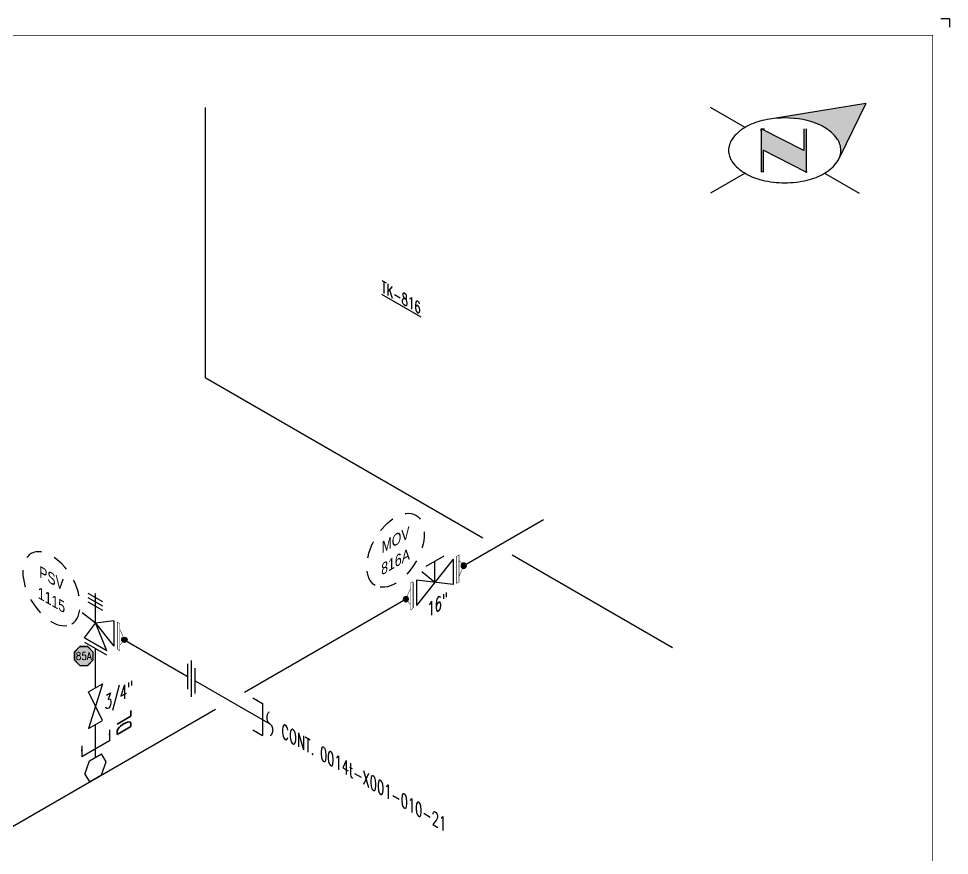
# Model space of a CAD drawing. Header units: inches. Extents: x 0 to 17.2, y 0 to 11.2.
# Drawn here: x 10.35 to 17.25, y 5.05 to 11.25 of the extents above; entities that cross this region are included whole.
import ezdxf
from ezdxf.enums import TextEntityAlignment as Align

# ---------------------------------------------------------------- set-up
doc = ezdxf.new("R2010")
doc.units = ezdxf.units.IN
doc.header["$MEASUREMENT"] = 0
doc.linetypes.add('HIDDEN2', pattern=[0.1875, 0.125, -0.0625])
for name, color, linetype in [('3', 1, 'Continuous'), ('BORDER', 3, 'Continuous'), ('COMP', 1, 'Continuous'), ('Continuation', 7, 'Continuous'), ('DL', 20, 'Continuous'), ('EQUIP', 131, 'Continuous'), ('EQUIP-ANNO', 150, 'Continuous'), ('FITTINGS', 4, 'Continuous'), ('PART_PCML', 7, 'Continuous'), ('PIPE-ANNO', 150, 'HIDDEN2'), ('TEXT', 7, 'Continuous'), ('UNAS.PIPE', 251, 'Continuous'), ('Welds', 7, 'Continuous')]:
    doc.layers.add(name, color=color, linetype=linetype)
doc.layers.add('PIPE', color=7, linetype='Continuous', lineweight=30)
doc.styles.add('ISO30', font='simplex.shx', dxfattribs={"width": 0.85, "oblique": 30, "height": 0.075})
doc.styles.add('PART_Standard', font='romans', dxfattribs={"width": 0.8, "height": 0.09})
doc.styles.add('Richmond', font='arial.ttf')
doc.styles.add('SIMPLEX', font='ROMANS')
doc.styles.get("Standard").update_dxf_attribs({"font": 'arial.ttf'})
doc.dimstyles.new('Richmond', dxfattribs={"dimtxt": 0.18, "dimasz": 0.18, "dimexe": 0.18, "dimexo": 0.0625, "dimgap": 0.09, "dimtad": 0, "dimtih": 1, "dimtoh": 1, "dimdec": 4, "dimzin": 0, "dimdsep": 46, "dimtxsty": 'Richmond', "dimcen": 0.09, "dimadec": 0, "dimazin": 0, "dimtfac": 1, "dimtdec": 4, "dimtofl": 0, "dimtmove": 0, "dimatfit": 3, "dimfxl": 1, "dimtolj": 1, "dimtzin": 0, "dimarcsym": 0})

# ---------------------------------------------------------------- blocks, each defined once
blk = doc.blocks.new('north2')
at = {"layer": 'BORDER'}
for points in [[(-0.706, -0.7673, -0.156851), (-0.679, -0.8512, -0.095667), (-0.6893, -0.9048), (-0.4945, -0.5044), (-1.1905, -0.6173, -0.092194), (-0.9281, -0.6306, -0.072341), (-0.8009, -0.6813, -0.106617)], [(-0.9381, -1.0109), (-0.9364, -1.0092), (-0.9364, -0.6907), (-0.9524, -0.6907), (-0.9524, -0.8533), (-1.2701, -0.6907), (-1.2701, -0.7067), (-1.2701, -1.0118), (-1.254, -1.0118), (-1.254, -0.8492)]]:
    blk.add_hatch(color=7, dxfattribs=at).paths.add_polyline_path(points)
at = {"layer": 'BORDER', "color": 7}
for p, q in [((-1.3895, -0.6813), (-1.6462, -0.5331)), ((-0.4945, -0.5044), (-1.1905, -0.6173)), ((-0.4945, -0.5044), (-0.6893, -0.9048)), ((-1.2701, -0.6907), (-1.2701, -1.0118)), ((-0.9524, -0.8533), (-1.2701, -0.6907)), ((-1.2701, -0.7067), (-1.2701, -0.6907)), ((-1.262, -0.6907), (-1.246, -0.6907)), ((-0.9524, -0.6907), (-0.9524, -0.8533)), ((-0.9364, -0.6907), (-0.9364, -1.0118)), ((-0.9364, -1.0118), (-1.254, -0.8492)), ((-1.254, -0.8492), (-1.254, -1.0118)), ((-1.3895, -1.0211), (-1.6462, -1.1694)), ((-1.2603, -1.0109), (-1.262, -1.0092)), ((-0.9283, -1.0118), (-0.9444, -1.0118)), ((-0.8009, -1.0211), (-0.5441, -1.1694))]:
    blk.add_line(p, q, dxfattribs=at)
for centre, radius, start, end in [((-1.0952, -1.3294), 0.7185, 97.62035, 103.44948), ((-1.0952, -1.3294), 0.7185, 76.55052, 97.62035), ((-1.2376, -0.9443), 0.3037, 120, 144.34287), ((-1.1517, -1.0932), 0.4756, 103.44948, 120), ((-1.0387, -1.0932), 0.4756, 60, 76.55052), ((-0.9527, -0.9443), 0.3037, 35.65713, 60), ((-1.3674, -0.8512), 0.144, 144.34287, 180), ((-0.823, -0.8512), 0.144, 360, 35.65713), ((-1.3674, -0.8512), 0.144, 180, 215.65713), ((-0.823, -0.8512), 0.144, 337.57958, 360), ((-1.2376, -0.7582), 0.3037, 215.65713, 240), ((-0.9527, -0.7582), 0.3037, 300, 324.34287), ((-0.823, -0.8512), 0.144, 324.34287, 337.55468), ((-1.1517, -0.6093), 0.4756, 240, 256.55052), ((-1.0387, -0.6093), 0.4756, 283.44948, 300), ((-1.0952, -0.373), 0.7185, 256.55052, 270), ((-1.0952, -0.373), 0.7185, 270, 283.44948)]:
    blk.add_arc(centre, radius, start, end, dxfattribs=at)
blk = doc.blocks.new('A$C6804a2e5')
blk.add_blockref('north2', (0, 0))
blk = doc.blocks.new('A$C860dd1f6')
at = {"layer": 'PIPE'}
blk.add_blockref('A$C6804a2e5', (0, 0), dxfattribs=at)
blk = doc.blocks.new('Border')
at = {"layer": 'BORDER', "const_width": 0.005}
blk.add_lwpolyline([(0.25, 0.25), (17.25, 0.25), (17.25, 11.25), (0.25, 11.25)], close=True, dxfattribs=at)
blk = doc.blocks.new('1_ID-BUBBLE_INSTRUMENT_330')
at = {"color": 0, "linetype": 'ByBlock', "lineweight": -2, "extrusion": (0, 0, -1)}
blk.add_ellipse((0, 0), major_axis=(0.1502, -0.2601), ratio=0.57735, dxfattribs=at)
at = {"color": 0, "linetype": 'ByBlock', "lineweight": -2, "oblique": 330}
for tag, p in [('INST.TYPE', (0.0187, 0.067)), ('NUM', (0.0187, -0.0943))]:
    blk.add_attdef(tag, text='', height=0.075, rotation=330, dxfattribs=at).set_placement(p, align=Align.MIDDLE_CENTER)
blk = doc.blocks.new('*U92')
blk.add_wipeout([(0.0433, 0.0257), (0.0775, 0.124), (0.0433, 0.1817), (-0.0451, 0.1293), (-0.0793, 0.0309), (-0.0433, -0.0257)])
at = {"layer": 'FITTINGS', "linetype": 'Continuous'}
for p, q in [((-0.0451, 0.1293), (0.0433, 0.1817)), ((0.0775, 0.124), (0.0433, 0.1817)), ((-0.0793, 0.0309), (-0.0451, 0.1293)), ((0.0433, 0.0257), (0.0775, 0.124)), ((-0.0793, 0.0309), (-0.0433, -0.0257)), ((-0.0433, -0.0257), (0.0433, 0.0257))]:
    blk.add_line(p, q, dxfattribs=at)
blk = doc.blocks.new('3_VALVE_FLANGE_GATE_30')
at = {"color": 0, "linetype": 'ByBlock', "lineweight": -2}
blk.add_wipeout([(-0.1624, -0.1875), (-0.1353, -0.1719), (0, 0), (0.1353, -0.0156), (0.1624, 0), (0.1624, 0.1875), (0.1353, 0.1719), (0, 0), (-0.1353, 0.0156), (-0.1624, 0)], dxfattribs=at)
for p, q in [((0.1353, 0.1719), (-0.1353, -0.1719)), ((0.0677, 0.1953), (-0.0677, 0.1172)), ((0, 0), (0, 0.1563)), ((0.1353, 0.1719), (0.1353, -0.0156)), ((0.1624, 0.1875), (0.1624, 0)), ((-0.1624, 0), (-0.1624, -0.1875)), ((-0.1353, 0.0156), (-0.1353, -0.1719)), ((0.1353, -0.0156), (-0.1353, 0.0156))]:
    blk.add_line(p, q, dxfattribs=at)
blk = doc.blocks.new('AM9A04')
at = {"const_width": 0.01}
blk.add_lwpolyline([(-0.05, -0.144), (-0.15, 0.087), (-0.05, 0.202)], dxfattribs=at)
at = {"linetype": 'Continuous', "const_width": 0.01}
blk.add_lwpolyline([(0, -0.289), (0, 0.289), (-0.05, 0.318), (-0.05, -0.26)], close=True, dxfattribs=at)
blk = doc.blocks.new('A09')
at = {"layer": 'Welds'}
h = blk.add_hatch(color=256, dxfattribs=at)
h.dxf.hatch_style = 1
h.paths.add_polyline_path([(-0.03, 0, 1), (0.03, 0, 1)])
blk.add_circle((0, 0), 0.03, dxfattribs=at)
blk = doc.blocks.new('*U89')
blk.add_wipeout([(0.052, -0.03), (0.0173, -0.07), (0.0173, -0.1101), (0, -0.1001), (0, 0.1001), (0.0173, 0.0901), (0.0173, 0.05)]).dxf.layer = 'COMP'
at = {"layer": '3', "xscale": 0.65, "yscale": 0.65, "zscale": 0.65}
blk.add_blockref('A09', (0.052, -0.03), dxfattribs=at)
at = {"layer": 'COMP', "xscale": 0.3466300616258731, "yscale": 0.3466300616258731, "zscale": 0.3466300616258731, "rotation": 180}
blk.add_blockref('AM9A04', (0, 0), dxfattribs=at)
blk = doc.blocks.new('1_Text_30')
at = {"layer": 'TEXT', "style": 'PART_Standard', "oblique": 30, "width": 0.8}
blk.add_attdef('TEXT', (0, 0), '', height=0.09, rotation=30, dxfattribs=at)
blk = doc.blocks.new('1_ID-BUBBLE_INSTRUMENT_30')
at = {"color": 0, "linetype": 'ByBlock', "lineweight": -2}
blk.add_ellipse((0, 0), major_axis=(-0.1502, -0.2601), ratio=0.57735, dxfattribs=at)
at = {"color": 0, "linetype": 'ByBlock', "lineweight": -2, "oblique": 30}
for tag, p in [('INST.TYPE', (-0.0187, 0.067)), ('NUM', (-0.0187, -0.0943))]:
    blk.add_attdef(tag, text='', height=0.075, rotation=30, dxfattribs=at).set_placement(p, align=Align.MIDDLE_CENTER)
blk = doc.blocks.new('*U93')
blk.add_wipeout([(0.0515, -0.1067), (-0.0515, -0.1661), (0, 0), (-0.0515, 0.1067), (0.0515, 0.1661), (0, 0)]).dxf.layer = 'FITTINGS'
at = {"layer": 'FITTINGS'}
blk.add_lwpolyline([(0.0515, -0.1067), (-0.0515, 0.1067), (0.0515, 0.1661), (-0.0515, -0.1661)], close=True, dxfattribs=at)
blk = doc.blocks.new('DL_Vert_330')
at = {"layer": 'DL', "style": 'ISO30', "oblique": 330, "width": 0.85}
blk.add_text('DL', height=0.1, rotation=90, dxfattribs=at).set_placement((0, 0))
blk = doc.blocks.new('3_VALVE_FLANGE_PSV_330')
at = {"color": 0, "linetype": 'ByBlock', "lineweight": -2}
for p, q in [((0.0538, 0.1564), (-0.0538, 0.2186)), ((0.0538, 0.1252), (-0.0538, 0.1873)), ((0.0538, 0.0939), (-0.0538, 0.1561))]:
    blk.add_line(p, q, dxfattribs=at)
for points in [[(0.1353, -0.1719), (0.1624, -0.1875), (0.1624, 0), (0.1353, 0.0156)], [(0.0812, -0.2031), (0.0812, -0.2344), (-0.0812, -0.1406), (-0.0812, -0.1094)]]:
    blk.add_wipeout(points, dxfattribs=at)
blk.add_wipeout([(0.1353, 0.0156), (0, 0), (-0.0812, -0.1094), (0.0812, -0.2031), (0, 0), (0.1353, -0.1719)], dxfattribs=at)
for p, q in [((0, 0), (0, 0.2187)), ((0.1353, 0.0156), (0, 0)), ((0.1353, 0.0156), (0.1353, -0.1719)), ((0.1353, 0.0156), (0.1353, -0.1719)), ((-0.0812, -0.1094), (0, 0)), ((0, 0), (0.1353, -0.1719)), ((0, 0), (0.0812, -0.2031)), ((0.1624, 0), (0.1624, -0.1875)), ((0.0812, -0.2031), (-0.0812, -0.1094)), ((-0.0812, -0.1094), (0.0812, -0.2031)), ((-0.0812, -0.1406), (0.0812, -0.2344))]:
    blk.add_line(p, q, dxfattribs=at)
blk = doc.blocks.new('1_Cont_330')
at = {"layer": 'Continuation', "style": 'PART_Standard', "oblique": 330, "width": 0.8}
blk.add_attdef('CONT.', (0, 0), '', height=0.09, rotation=330, dxfattribs=at)
blk = doc.blocks.new('1_BREAK-PIPE_PIPE_00')
at = {"color": 0, "linetype": 'ByBlock', "lineweight": -2}
for centre, major_axis in [((-0.03, 0.092), (0, -0.101)), ((0.03, -0.092), (0, 0.101))]:
    blk.add_ellipse(centre, major_axis=major_axis, ratio=0.711978, start_param=0.427466, end_param=3.141593, dxfattribs=at)
blk = doc.blocks.new('1_Tilde_00')
at = {"layer": 'PIPE-ANNO', "xscale": -0.5000000000000001, "yscale": 0.5, "zscale": 0.5}
blk.add_blockref('1_BREAK-PIPE_PIPE_00', (0, 0), dxfattribs=at)
blk = doc.blocks.new('PART_PCML')
blk.add_hatch(color=0).paths.add_polyline_path([(-0.0699, -0.029), (-0.029, -0.0699), (0.029, -0.0699), (0.0699, -0.029), (0.0699, 0.029), (0.029, 0.0699), (-0.029, 0.0699), (-0.0699, 0.029)])
at = {"color": 7, "const_width": 0.009}
blk.add_lwpolyline([(-0.0699, 0.029), (-0.029, 0.0699), (0.029, 0.0699), (0.0699, 0.029), (0.0699, -0.029), (0.029, -0.0699), (-0.029, -0.0699), (-0.0699, -0.029), (-0.0699, 0.029), (-0.029, 0.0699)], dxfattribs=at)
at = {"color": 18, "true_color": 0x000000}
blk.add_lwpolyline([(-0.029, 0.0699), (-0.0699, 0.029), (-0.0699, -0.029), (-0.029, -0.0699), (0.029, -0.0699), (0.0699, -0.029), (0.0699, 0.029), (0.029, 0.0699)], close=True, dxfattribs=at)
at = {"color": 7, "true_color": 0xffffff, "style": 'SIMPLEX', "width": 0.8, "flags": 1}
for tag, p in [('CIRCUIT', (-0.0939, 0.0889)), ('DM', (-0.0527, -0.1332)), ('TYPE', (-0.0749, -0.2043))]:
    blk.add_attdef(tag, p, '', height=0.0586, dxfattribs=at)
at = {"color": 7, "true_color": 0xffffff, "style": 'SIMPLEX', "width": 0.8}
blk.add_attdef('DMDISP', text='', height=0.0586, dxfattribs=at).set_placement((0, 0), align=Align.MIDDLE_CENTER)
blk = doc.blocks.new('*U94')
at = {"color": 20, "linetype": 'ByBlock', "ltscale": 0.7}
blk.add_line((0.1026, 0.1218), (-0.1026, 0.0032), dxfattribs=at)
for points in [[(0.1026, 0.2043), (0.1026, 0.1218)], [(-0.1026, 0.0859), (-0.1026, 0.0032)]]:
    blk.add_leader(points, dimstyle='Richmond', override={"dimasz": 0.04, "dimgap": 0.09, "dimtad": 0}, dxfattribs=at)
blk = doc.blocks.new('*U90')
at = {"color": 20, "linetype": 'ByBlock', "ltscale": 0.7}
blk.add_line((0.0541, -0.1498), (0.0541, 0.0873), dxfattribs=at)
for points in [[(0.1257, 0.0459), (0.0541, 0.0873)], [(0.1257, -0.1911), (0.0541, -0.1498)]]:
    blk.add_leader(points, dimstyle='Richmond', override={"dimasz": 0.04, "dimgap": 0.09, "dimtad": 0}, dxfattribs=at)

msp = doc.modelspace()

# ---------------------------------------------------------------- linework, layer by layer
for p, q in [((17.1875, 11.25), (17.25, 11.25)), ((17.25, 11.25), (17.25, 11.1875))]:
    msp.add_line(p, q)
at = {"layer": 'EQUIP'}
for p, q in [((11.7342, 10.5917), (11.7342, 8.5917)), ((11.7342, 8.5917), (13.7927, 7.4032)), ((14.0092, 7.2782), (15.1983, 6.5917))]:
    msp.add_line(p, q, dxfattribs=at)
at = {"layer": 'PIPE'}
for p, q in [((12.0267, 6.2586), (14.2424, 7.5378)), ((10.922, 5.6209), (10.922, 6.7714)), ((10.922, 6.7714), (11.6616, 6.3444)), ((10.1287, 5.1628), (11.8102, 6.1336))]:
    msp.add_line(p, q, dxfattribs=at)
at = {"layer": 'PIPE-ANNO'}
msp.add_line((10.922, 6.7714), (10.8051, 6.8628), dxfattribs=at)
at = {"layer": 'UNAS.PIPE'}
msp.add_line((11.6616, 6.3444), (12.2142, 6.0253), dxfattribs=at)

# ---------------------------------------------------------------- block references
msp.add_blockref('DL_Vert_330', (11.1838, 5.9895))
at = {"rotation": 180}
msp.add_blockref('1_Tilde_00', (12.2142, 6.0253), dxfattribs=at)
at = {"layer": 'BORDER'}
for name, p in [('Border', (-0.125, -0.125)), ('A$C860dd1f6', (17.125, 11.125))]:
    msp.add_blockref(name, p, dxfattribs=at)
at = {"layer": 'Continuation'}
msp.add_blockref('1_Cont_330', (12.2997, 5.9268), dxfattribs=at).add_auto_attribs({'CONT.': 'CONT. 0014t-X001-010-21'})
at = {"layer": 'DL', "rotation": 180}
msp.add_blockref('*U90', (12.2142, 6.0253), dxfattribs=at)
at = {"layer": 'PIPE-ANNO'}
msp.add_blockref('1_ID-BUBBLE_INSTRUMENT_330', (10.596, 7.0262), dxfattribs=at).add_auto_attribs({'INST.TYPE': 'PSV', 'NUM': '1115'})

# ---------------------------------------------------------------- texts
at = {"layer": 'EQUIP-ANNO', "style": 'ISO30', "oblique": 330, "width": 0.85}
msp.add_text('%%UTK-816', height=0.075, rotation=330, dxfattribs=at).set_placement((13.0411, 9.2255))

# ---------------------------------------------------------------- next in the draw order: block references
at = {"layer": 'FITTINGS'}
for name, p in [('3_VALVE_FLANGE_GATE_30', (13.4367, 7.0727)), ('3_VALVE_FLANGE_PSV_330', (10.922, 6.7714)), ('*U93', (10.922, 6.1559))]:
    msp.add_blockref(name, p, dxfattribs=at)
at = {"layer": 'PIPE', "rotation": 359.3295536504847}
msp.add_blockref('*U92', (10.922, 5.6209), dxfattribs=at)

# ---------------------------------------------------------------- next in the draw order: wipeouts: each hides what was drawn before it
at = {"linetype": 'ByBlock', "lineweight": -2}
msp.add_wipeout([(11.6075, 6.4694), (11.6616, 6.4382), (11.6616, 6.2507), (11.6075, 6.2819)], dxfattribs=at).dxf.layer = 'FITTINGS'

# ---------------------------------------------------------------- next in the draw order: linework, layer by layer
at = {"layer": 'FITTINGS', "linetype": 'ByBlock', "lineweight": -2}
for p, q in [((11.6345, 6.2255), (11.6345, 6.4946)), ((11.6075, 6.2819), (11.6075, 6.4694))]:
    msp.add_line(p, q, dxfattribs=at)
at = {"layer": 'UNAS.PIPE', "linetype": 'ByBlock', "lineweight": -2}
msp.add_line((11.6616, 6.2507), (11.6616, 6.4382), dxfattribs=at)

# ---------------------------------------------------------------- next in the draw order: block references
at = {"layer": 'COMP', "ltscale": 0.65, "xscale": -1, "rotation": 180}
msp.add_blockref('*U89', (13.599, 7.1664), dxfattribs=at)
at = {"layer": 'COMP', "ltscale": 0.65, "xscale": -1}
msp.add_blockref('*U89', (13.2743, 6.9789), dxfattribs=at)
at = {"layer": 'COMP', "ltscale": 0.65}
msp.add_blockref('*U89', (11.0844, 6.6777), dxfattribs=at)
at = {"layer": 'DL'}
msp.add_blockref('*U94', (10.9229, 5.7764), dxfattribs=at)
at = {"layer": 'PART_PCML', "color": 13}
msp.add_blockref('PART_PCML', (10.8352, 6.5274), dxfattribs=at).add_auto_attribs({'DMDISP': '85A'})
at = {"layer": 'TEXT'}
for p, values in [((13.3825, 6.8139), {'TEXT': '16"'}), ((10.9905, 6.1252), {'TEXT': '3/4"'})]:
    msp.add_blockref('1_Text_30', p, dxfattribs=at).add_auto_attribs(values)

# ---------------------------------------------------------------- next in the draw order: linework, layer by layer
at = {"layer": 'PIPE-ANNO'}
msp.add_line((13.4367, 7.0727), (13.281, 7.2), dxfattribs=at)

# ---------------------------------------------------------------- next in the draw order: block references
msp.add_blockref('1_ID-BUBBLE_INSTRUMENT_30', (13.1456, 7.3108), dxfattribs=at).add_auto_attribs({'INST.TYPE': 'MOV', 'NUM': '816A'})

doc.saveas('drawing.dxf')
